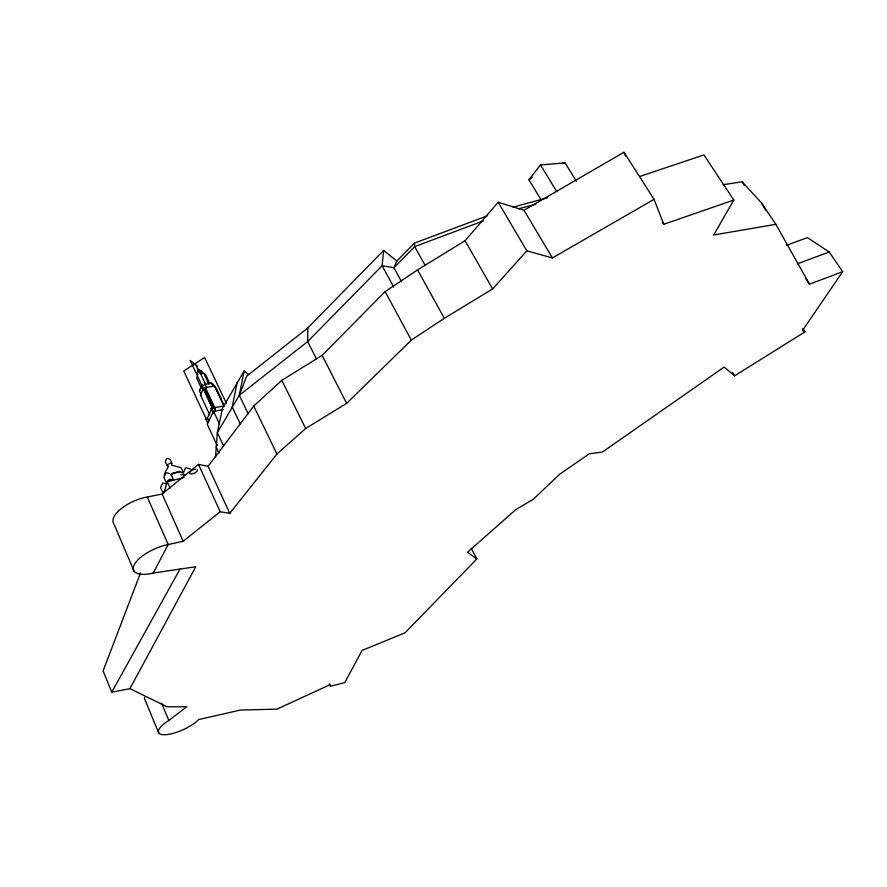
<?xml version="1.0" encoding="UTF-8"?>
<svg xmlns="http://www.w3.org/2000/svg" width="887" height="887" viewBox="0 0 887 887"><rect width="100%" height="100%" fill="white"/><g stroke="black" fill="none" stroke-linecap="round" stroke-linejoin="round"><path stroke-width="1.33" d="M401.645 281.866L393.928 267.741L396.855 261.011L383.616 250.444L307.811 327.935L307.645 341.595L316.57 359.157M215.486 457.614L217.337 432.645L222.471 408.253L244.125 370.999L248.504 374.392M383.616 250.444L382.12 265.734L393.706 287.078M197.491 371.586L197.768 369.18L202.347 371.908L202.181 373.649L200.052 373.394L197.768 369.18L200.052 370.544M223.635 446.061L217.337 432.645L239.313 395.28L244.125 370.999M237.206 382.452L232.172 406.956L240.399 424.219M164.217 475.676L165.281 471.973L168.563 466.429M168.264 466.063L167.144 465.653L167.455 464.588L170.903 462.992M171.701 464.466L172.011 463.391L170.149 459.266L166.789 458.324L165.281 461.517L167.144 465.653M183.587 472.272L185.716 467.693L190.528 469.046M217.027 444.631L216.262 447.159L219.078 453.202M163.84 493.039L167.277 481.841L169.794 479.18M197.457 469.722L196.914 471.44L194.386 473.237L191.337 474.046L189.552 473.403L190.084 471.673L192.623 469.877L195.683 469.068M140.479 573.046L103.092 670.916L111.762 692.204L129.912 688.656L167.089 706.795L186.813 706.739L168.818 720.499A23.384 7.418 -24.2 0 0 164.86 734.746A23.384 7.418 -24.2 0 0 198.677 719.557L240.344 710.066L276.955 709.123L330.241 684.62L330.341 686.261L344.832 682.602L362.062 650.437L404.982 632.83L476.829 558.976L471.241 548.31M248.227 413.863L239.313 395.28L246.653 376.199L307.811 327.935M197.357 372.784L196.77 374.103L197.856 374.78M197.557 375.9L196.615 378.006L201.061 387.475M202.291 384.836L199.442 390.912L200.872 393.95M199.442 390.912L201.56 386.333M209.72 414.772L200.407 394.915L203.311 388.85L205.396 387.641L214.554 386.011L224.356 406.024M207.735 423.166L205.828 419.074L207.48 417.81L211.694 409.062L211.039 408.486L213.579 406.9L215.508 411.003L213.811 412.056M223.324 409.594L213.579 411.346L207.214 424.23L217.005 445.196M134.137 571.295L113.88 523.862A27.83 11.808 -23.4 0 1 121.031 508.794A27.83 11.808 -23.4 0 1 147.275 496.997L168.186 544.529A28.207 11.232 -23.7 0 0 134.325 564.631A28.207 11.232 -23.7 0 0 153.274 573.024L168.186 544.529L183.154 541.27L220.209 511.732L229.788 513.34L276.921 454.022L305.66 428.499L346.64 403.352L411.313 340.12L444.332 318.311L492.64 288.929L526.845 250.833L552.424 257.951L654.052 199.342L623.971 152.265L523.984 210.241L498.195 202.258L465.054 240.743L417.555 269.892L385.135 291.59L322.147 355.354L281.822 380.335L253.737 406.024L208.079 466.296L229.788 513.34M129.912 688.656L195.772 566.749L153.274 573.024M111.762 692.204L180.017 569.077M639.693 176.48L703.912 154.937L733.837 200.03L713.691 234.988L775.848 224.322L809.487 284.195L842.65 271.688L829.201 251.986L807.458 237.616L786.303 245.411M842.65 271.688L802.547 330.407L804.997 331.838L734.613 375.844L724.147 367.074L602.384 452.071L589.234 453.8L559.752 474.179L533.275 499.292L515.735 509.67L467.516 552.279L476.829 558.976M540.87 199.508L528.951 179.762L540.516 164.949L565.008 162.875L576.406 181.325M396.855 261.011L414.406 243.116L487.007 215.984M147.275 496.997L162.155 494.026L198.477 464.367L208.079 466.296M239.313 395.28L307.645 341.595L382.12 265.734L393.928 267.741L414.695 246.608L483.426 220.885M528.951 179.762L532.233 177.311M170.947 474.534L172.976 473.104L179.13 471.474L183.631 473.148L181.203 467.782L171.391 465.121M170.969 475.044L173.153 473.503L179.762 471.751M165.847 490.456L163.629 492.019L163.197 493.505L160.547 487.562L162.698 482.983L165.891 483.781M797.435 263.816L829.201 251.986M662.312 221.961L663.775 224.267L733.837 200.03M513.063 207.137L547.212 197.879M562.413 163.552L565.008 162.875M518.607 208.755L535.759 204.232M184.052 477.472L167.277 481.841L170.049 488.038M213.579 406.9L213.7 407.798L224.599 405.802M199.309 371.531L201.305 371.187L201.449 373.15L203.877 373.338L205.54 374.491L208.9 381.587M200.052 373.394L203.877 373.338L208.911 383.982M723.06 184.718L742.175 181.791L761.501 202.946L775.848 224.322M180.793 474.745L184.862 474.756M207.613 382.508L211.549 383.262L213.756 384.77M169.295 473.447L166.069 472.66L163.907 477.261L166.579 483.238L167.022 481.719L169.251 480.144L171.978 479.412L173.575 479.978L170.892 474.013M205.828 419.074L206.97 419.839M200.407 394.915L201.549 395.735M197.723 366.386L190.162 360.444L212.37 407.654M213.623 413.165L211.039 408.486M197.768 369.18L199.364 370.788M805.784 278.662L809.487 284.195M802.746 328.434L804.997 331.838M204.243 382.619L206.815 387.386L202.79 389.936L201.36 386.898L205.385 384.348L211.549 383.262L212.991 386.3M732.451 372.418L734.613 375.844M540.516 164.949L556.859 191.758M523.984 210.241L552.424 257.951M498.195 202.258L526.845 250.833M742.175 181.791L744.248 185.383M465.054 240.743L492.64 288.929M761.501 202.946L765.57 210.164M425.206 265.501L414.695 246.608L414.406 243.116M417.555 269.892L444.332 318.311M385.135 291.59L411.313 340.12M322.147 355.354L346.64 403.352M281.822 380.335L305.66 428.499M253.737 406.024L276.921 454.022M226.44 403.419L204.62 357.516L183.764 370.999L206.405 419.451M216.195 388.151L221.484 399.305M214.554 386.011L223.967 405.858M200.684 373.893L205.152 383.372M195.972 365.366L199.564 372.995M205.396 387.641L215.364 408.807M212.98 406.545L204.354 388.251L213.024 406.667M213.7 407.798L214.665 409.849M203.311 388.85L212.68 408.774M213.579 411.346L219.455 423.842M211.694 409.062L213.135 412.145M207.48 417.81L208.911 420.87M329.199 683.822L330.341 686.261M198.477 464.367L220.209 511.732M162.155 494.026L183.154 541.27M161.545 703.147L168.818 720.499M158.773 732.995L144.969 699.754A23.173 7.772 -23.9 0 1 144.603 697.326M623.971 152.265L625.468 155.968M654.052 199.342L663.775 224.267"/></g></svg>
